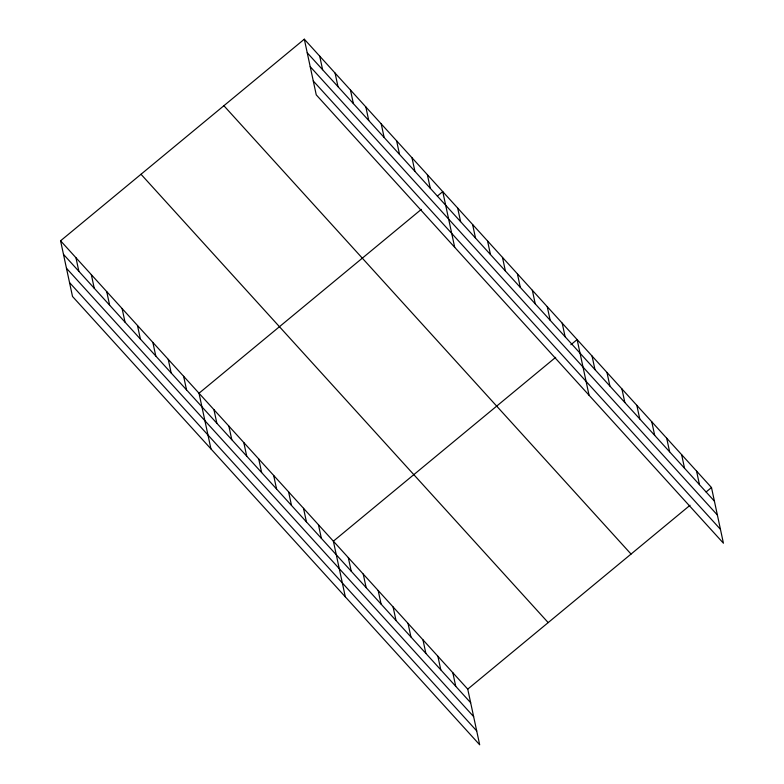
<?xml version="1.0" encoding="UTF-8"?>
<svg xmlns="http://www.w3.org/2000/svg" width="784" height="784" viewBox="0 0 784 784"><rect width="100%" height="100%" fill="white"/><g stroke="black" fill="none" stroke-linecap="round" stroke-linejoin="round"><path stroke-width="1.18" d="M60.574 240.796L467.744 689.136L479.681 744.8L72.51 296.47L60.574 240.796L304.319 39.2L711.49 487.53L723.426 543.204L316.256 94.864L304.319 39.2M421.312 209.377L199.009 393.235L210.945 448.899M437.394 196.069L442.754 191.629L454.691 247.303M555.68 357.328L333.376 541.185L345.313 596.849M570.87 344.754L577.122 339.58L589.058 395.254M467.744 689.136L690.038 505.278M706.129 491.97L711.49 487.53M307.23 52.783L714.4 501.123M310.209 66.669L717.38 515.01M313.277 80.977L720.447 529.318M223.881 105.722L631.051 554.063M141.012 174.273L548.183 622.604M63.484 254.379L470.655 702.719M66.464 268.265L473.634 716.605M69.531 282.583L476.701 730.913M696.564 471.096L699.475 484.679M681.629 454.651L684.54 468.244M666.704 438.217L669.614 451.8M651.769 421.782L654.689 435.365M636.843 405.338L639.754 418.921M621.918 388.903L624.828 402.486M606.983 372.459L609.893 386.042M592.057 356.024L594.968 369.607M562.197 323.145L565.107 336.728M547.261 306.711L550.182 320.293M532.336 290.266L535.247 303.849M517.411 273.832L520.321 287.414M502.475 257.387L505.386 270.97M487.55 240.953L490.461 254.535M472.615 224.508L475.525 238.101M457.689 208.074L460.6 221.656M427.378 174.695L430.289 188.278M411.992 157.76L414.903 171.343M396.616 140.826L399.526 154.409M381.23 123.882L384.14 137.474M365.844 106.947L368.764 120.53M350.468 90.013L353.378 103.596M335.082 73.079L337.992 86.661M452.819 672.692L455.729 686.274M319.705 56.134L322.616 69.717M437.884 656.257L440.794 669.84M422.958 639.813L425.869 653.395M408.023 623.378L410.943 636.961M393.098 606.934L396.008 620.526M378.172 590.499L381.083 604.082M363.237 574.055L366.148 587.647M348.312 557.62L351.222 571.203M318.451 524.741L321.362 538.324M303.516 508.306L306.436 521.889M288.59 491.862L291.501 505.445M273.665 475.427L276.576 489.01M258.73 458.983L261.64 472.576M243.804 442.548L246.715 456.131M228.869 426.114L231.78 439.697M213.944 409.669L216.854 423.252M183.632 376.291L186.543 389.883M168.246 359.356L171.157 372.939M152.87 342.422L155.781 356.005M137.484 325.487L140.395 339.07M122.098 308.543L125.019 322.126M106.722 291.609L109.633 305.192M91.336 274.674L94.247 288.257M75.96 257.73L78.87 271.323"/></g></svg>
